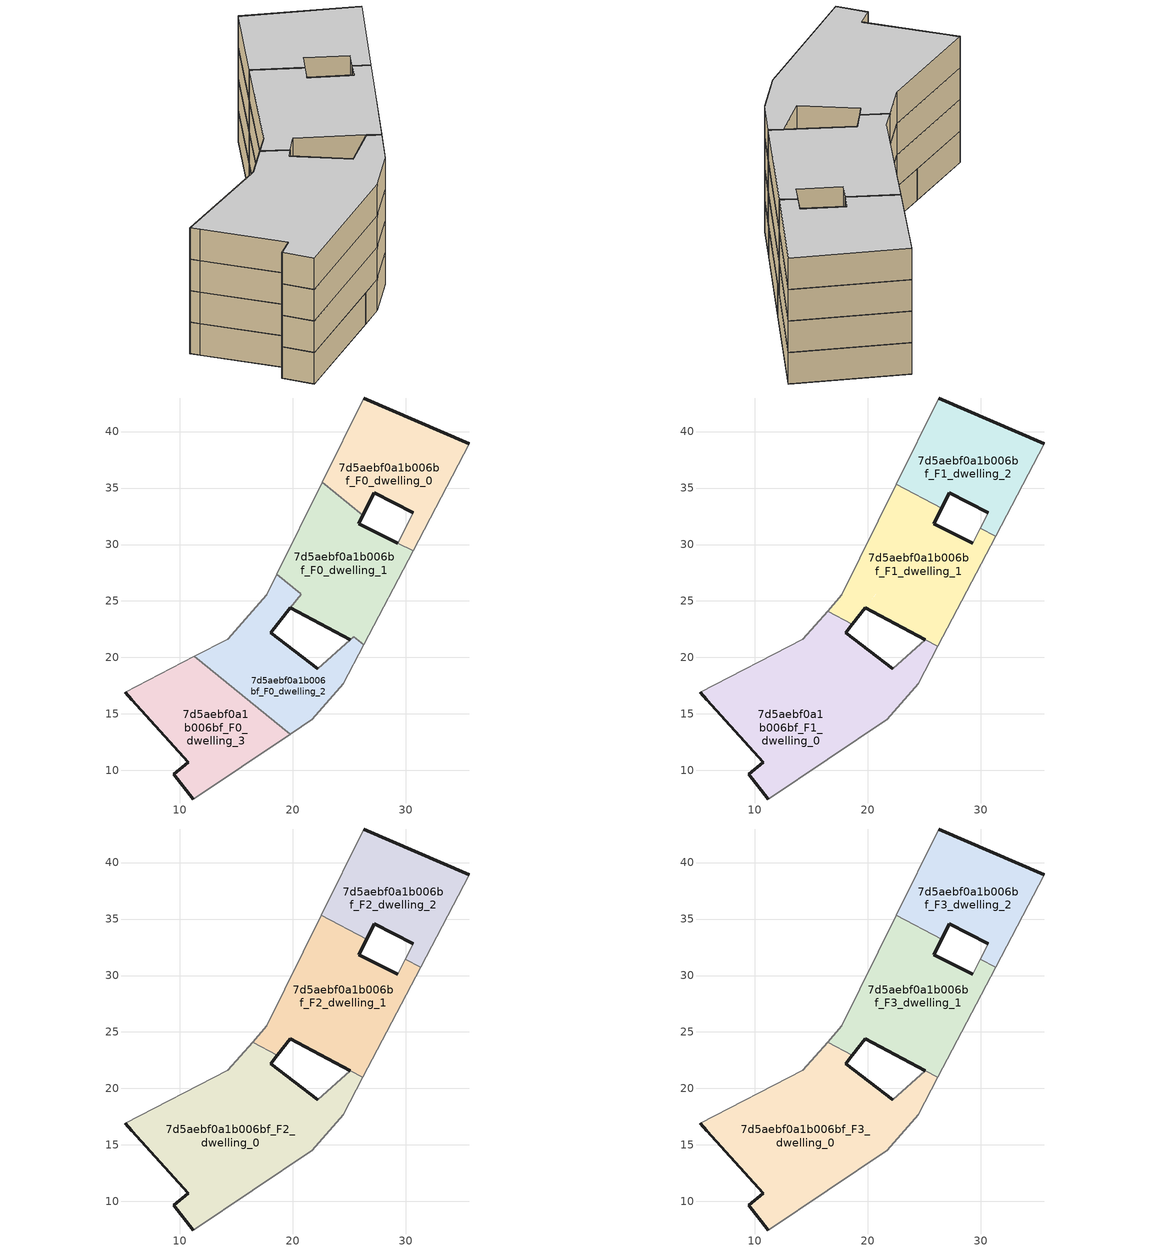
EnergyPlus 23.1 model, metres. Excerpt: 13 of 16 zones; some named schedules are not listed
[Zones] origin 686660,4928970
7d5aebf0a1b006bf_F0_dwelling_0
 floor ground (EU_floor_Construction): 30.65,29.44 35.63,38.92 26.27,42.97 22.6,35.51 26.21,32.58 27.23,34.57 30.67,32.82 29.31,30.11 z0
 wall outside (EU_wall_Construction): 26.27,42.97 35.63,38.92 / 30.67,32.82 27.23,34.57 26.21,32.58 z0:3
 wall adiabatic (EU_wall_Construction): 22.6,35.51 26.27,42.97 / 35.63,38.92 30.65,29.44 / 29.31,30.11 30.67,32.82 z0:3
 wall to 7d5aebf0a1b006bf_F0_dwelling_1 (EU_wall_Construction): 26.21,32.58 22.6,35.51 / 30.65,29.44 29.31,30.1 z0:3
7d5aebf0a1b006bf_F0_dwelling_1
 floor ground (EU_floor_Construction): 26.28,21.12 30.65,29.44 25.83,31.83 26.21,32.58 22.6,35.51 18.6,27.35 20.73,25.62 19.77,24.39 25.11,21.58 25.41,21.83 z0
 wall outside (EU_wall_Construction): 26.21,32.58 25.83,31.83 29.31,30.1 / 25.11,21.58 19.77,24.39 z0:3
 wall adiabatic (EU_wall_Construction): 30.65,29.44 26.28,21.12 25.4,21.83 / 18.6,27.35 22.6,35.51 z0:3
 wall to 7d5aebf0a1b006bf_F0_dwelling_2 (EU_wall_Construction): 25.4,21.83 25.11,21.58 / 19.77,24.39 20.73,25.62 18.6,27.35 z0:3
7d5aebf0a1b006bf_F0_dwelling_2
 floor ground (EU_floor_Construction): 21.73,14.52 24.46,17.67 26.28,21.12 25.4,21.83 25.11,21.57 22.23,19.02 18.04,22.17 20.73,25.62 18.6,27.35 17.7,25.54 14.25,21.62 11.28,20.08 19.77,13.21 z0
 wall outside (EU_wall_Construction): 19.77,24.38 18.04,22.17 22.23,19.02 z0:3; 19.77,24.38,3 19.77,24.39,0 19.77,24.38,0
 wall adiabatic (EU_wall_Construction): 11.28,20.08 14.25,21.62 17.7,25.54 18.6,27.35 / 22.23,19.02 25.11,21.57 / 25.41,21.83 26.28,21.12 24.46,17.67 21.73,14.52 19.77,13.21 z0:3; 25.11,21.58,3 25.11,21.57,0 25.11,21.58,0; 25.41,21.83,3 25.4,21.83,0 25.41,21.83,0
 wall to 7d5aebf0a1b006bf_F0_dwelling_3 (EU_wall_Construction): 19.77,13.21 11.28,20.09 z0:3
7d5aebf0a1b006bf_F0_dwelling_3
 floor ground (EU_floor_Construction): 19.77,13.21 11.28,20.08 5.16,16.94 5.72,16.26 10.73,10.72 9.44,9.65 11.2,7.47 z0
 wall outside (EU_wall_Construction): 11.2,7.47 9.44,9.65 10.73,10.72 5.72,16.26 5.16,16.94 z0:3
 wall adiabatic (EU_wall_Construction): 5.16,16.94 11.28,20.08 / 19.77,13.21 11.2,7.47 z0:3
7d5aebf0a1b006bf_F1_dwelling_0
 floor to 7d5aebf0a1b006bf_F0_dwelling_2 (EU_floor_Construction): 21.73,14.52 24.46,17.67 26.21,21 25.11,21.58 22.23,19.02 18.04,22.17 18.65,22.94 16.44,24.1 14.25,21.62 11.28,20.08 19.77,13.21 z3
 floor to 7d5aebf0a1b006bf_F0_dwelling_3 (EU_floor_Construction): 19.77,13.21 11.28,20.08 5.16,16.94 5.72,16.26 10.73,10.72 9.44,9.65 11.2,7.47 z3
 wall outside (EU_wall_Construction): 11.2,7.47 9.44,9.65 10.73,10.72 5.72,16.26 5.16,16.94 / 18.65,22.94 18.04,22.17 22.23,19.02 z3:6
 wall adiabatic (EU_wall_Construction): 22.23,19.02 25.11,21.58 / 26.21,21 24.46,17.67 21.73,14.52 11.2,7.47 / 5.16,16.94 14.25,21.62 16.44,24.1 z3:6
 wall to 7d5aebf0a1b006bf_F1_dwelling_1 (EU_wall_Construction): 25.11,21.58 26.21,21 / 16.44,24.1 18.65,22.94 z3:6
7d5aebf0a1b006bf_F1_dwelling_1
 floor to 7d5aebf0a1b006bf_F0_dwelling_0 (EU_floor_Construction): 26.21,32.58 26.54,33.22 23.36,34.9 z3; 30.65,29.44 31.32,30.71 29.97,31.42 29.32,30.11 z3
 floor to 7d5aebf0a1b006bf_F0_dwelling_1 (EU_floor_Construction): 26.28,21.12 30.65,29.44 25.83,31.83 26.21,32.58 23.36,34.9 22.52,35.34 18.6,27.35 20.73,25.62 19.77,24.39 25.11,21.58 25.4,21.83 z3
 floor to 7d5aebf0a1b006bf_F0_dwelling_2 (EU_floor_Construction): 18.65,22.94 20.73,25.62 18.6,27.35 17.7,25.54 16.44,24.1 z3; 26.21,21 26.28,21.12 25.4,21.83 25.11,21.58 z3
 wall outside (EU_wall_Construction): 25.11,21.58 19.77,24.39 18.65,22.94 / 26.55,33.22 25.83,31.83 29.31,30.11 z3:6
 wall adiabatic (EU_wall_Construction): 16.44,24.1 17.7,25.54 22.52,35.34 / 29.31,30.11 29.97,31.42 / 31.32,30.71 26.21,21 z3:6
 wall to 7d5aebf0a1b006bf_F1_dwelling_2 (EU_wall_Construction): 29.97,31.42 31.32,30.71 / 22.52,35.34 26.54,33.22 z3:6
7d5aebf0a1b006bf_F1_dwelling_2
 floor to 7d5aebf0a1b006bf_F0_dwelling_1 (EU_floor_Construction): 23.36,34.9 22.6,35.51 22.52,35.34 z3
 floor to 7d5aebf0a1b006bf_F0_dwelling_0 (EU_floor_Construction): 31.32,30.71 35.63,38.91 26.27,42.97 22.6,35.51 23.36,34.9 26.54,33.22 27.23,34.57 30.67,32.82 29.97,31.42 z3
 wall outside (EU_wall_Construction): 30.67,32.82 27.23,34.57 26.55,33.22 / 26.27,42.97 35.63,38.92 z3:6
 wall adiabatic (EU_wall_Construction): 29.97,31.42 30.67,32.82 / 22.52,35.34 26.27,42.97 / 35.63,38.92 31.32,30.71 z3:6
7d5aebf0a1b006bf_F2_dwelling_0
 floor to 7d5aebf0a1b006bf_F1_dwelling_0 (EU_floor_Construction): 21.73,14.52 24.46,17.67 26.21,21 25.11,21.58 22.23,19.02 18.04,22.17 18.65,22.94 16.44,24.1 14.25,21.62 5.16,16.94 5.72,16.26 10.73,10.72 9.44,9.65 11.2,7.47 z6
 wall outside (EU_wall_Construction): 11.2,7.47 9.44,9.65 10.73,10.72 5.72,16.26 5.16,16.94 / 18.65,22.94 18.04,22.17 22.23,19.02 z6:9
 wall adiabatic (EU_wall_Construction): 22.23,19.02 25.11,21.58 / 26.21,21 24.46,17.67 21.73,14.52 11.2,7.47 / 5.16,16.94 14.25,21.62 16.44,24.1 z6:9
 wall to 7d5aebf0a1b006bf_F2_dwelling_1 (EU_wall_Construction): 25.11,21.58 26.21,21 / 16.44,24.1 18.65,22.94 z6:9
7d5aebf0a1b006bf_F2_dwelling_1
 floor to 7d5aebf0a1b006bf_F1_dwelling_1 (EU_floor_Construction): 26.21,21 31.32,30.71 29.97,31.42 29.31,30.11 25.83,31.83 26.54,33.22 22.52,35.34 17.7,25.54 16.44,24.1 18.65,22.94 19.77,24.39 z6
 wall outside (EU_wall_Construction): 25.11,21.58 19.77,24.39 18.65,22.94 / 26.55,33.22 25.83,31.83 29.31,30.11 z6:9
 wall adiabatic (EU_wall_Construction): 16.44,24.1 17.7,25.54 22.52,35.34 / 29.31,30.11 29.97,31.42 / 31.32,30.71 26.21,21 z6:9
 wall to 7d5aebf0a1b006bf_F2_dwelling_2 (EU_wall_Construction): 29.97,31.42 31.32,30.71 / 22.52,35.34 26.54,33.22 z6:9
7d5aebf0a1b006bf_F2_dwelling_2
 floor to 7d5aebf0a1b006bf_F1_dwelling_2 (EU_floor_Construction): 31.32,30.71 35.63,38.92 26.27,42.97 22.52,35.34 26.54,33.22 27.23,34.57 30.67,32.82 29.97,31.42 z6
 wall outside (EU_wall_Construction): 30.67,32.82 27.23,34.57 26.55,33.22 / 26.27,42.97 35.63,38.92 z6:9
 wall adiabatic (EU_wall_Construction): 29.97,31.42 30.67,32.82 / 22.52,35.34 26.27,42.97 / 35.63,38.92 31.32,30.71 z6:9
7d5aebf0a1b006bf_F3_dwelling_0
 floor to 7d5aebf0a1b006bf_F2_dwelling_0 (EU_floor_Construction): 21.73,14.52 24.46,17.67 26.21,21 25.11,21.58 22.23,19.02 18.04,22.17 18.65,22.94 16.44,24.1 14.25,21.62 5.16,16.94 5.72,16.26 10.73,10.72 9.44,9.65 11.2,7.47 z9
 wall outside (EU_wall_Construction): 11.2,7.47 9.44,9.65 10.73,10.72 5.72,16.26 5.16,16.94 / 18.65,22.94 18.04,22.17 22.23,19.02 z9:12
 wall adiabatic (EU_wall_Construction): 22.23,19.02 25.11,21.58 / 26.21,21 24.46,17.67 21.73,14.52 11.2,7.47 / 5.16,16.94 14.25,21.62 16.44,24.1 z9:12
 wall to 7d5aebf0a1b006bf_F3_dwelling_1 (EU_wall_Construction): 25.11,21.58 26.21,21 / 16.44,24.1 18.65,22.94 z9:12
 ceiling to 7d5aebf0a1b006bf_F4_dwelling_0 (EU_floor_Construction): 25.11,21.58 26.21,21 24.46,17.67 21.73,14.52 11.2,7.47 9.44,9.65 10.73,10.72 5.72,16.26 5.16,16.94 14.25,21.62 16.44,24.1 18.65,22.94 18.04,22.17 22.23,19.02 z12
7d5aebf0a1b006bf_F3_dwelling_1
 floor to 7d5aebf0a1b006bf_F2_dwelling_1 (EU_floor_Construction): 26.21,21 31.32,30.71 29.97,31.42 29.31,30.11 25.83,31.83 26.54,33.22 22.52,35.34 17.7,25.54 16.44,24.1 18.65,22.94 19.77,24.39 z9
 wall outside (EU_wall_Construction): 25.11,21.58 19.77,24.39 18.65,22.94 / 26.55,33.22 25.83,31.83 29.31,30.11 z9:12
 wall adiabatic (EU_wall_Construction): 16.44,24.1 17.7,25.54 22.52,35.34 / 29.31,30.11 29.97,31.42 / 31.32,30.71 26.21,21 z9:12
 wall to 7d5aebf0a1b006bf_F3_dwelling_2 (EU_wall_Construction): 29.97,31.42 31.32,30.71 / 22.52,35.34 26.54,33.22 z9:12
 ceiling to 7d5aebf0a1b006bf_F4_dwelling_1 (EU_floor_Construction): 29.97,31.42 31.32,30.71 26.21,21 19.77,24.39 18.65,22.94 16.44,24.1 17.7,25.54 22.52,35.34 26.54,33.22 25.83,31.83 29.31,30.11 z12
7d5aebf0a1b006bf_F3_dwelling_2
 floor to 7d5aebf0a1b006bf_F2_dwelling_2 (EU_floor_Construction): 31.32,30.71 35.63,38.92 26.27,42.97 22.52,35.34 26.54,33.22 27.23,34.57 30.67,32.82 29.97,31.42 z9
 wall outside (EU_wall_Construction): 30.67,32.82 27.23,34.57 26.55,33.22 / 26.27,42.97 35.63,38.92 z9:12
 wall adiabatic (EU_wall_Construction): 29.97,31.42 30.67,32.82 / 22.52,35.34 26.27,42.97 / 35.63,38.92 31.32,30.71 z9:12
 ceiling to 7d5aebf0a1b006bf_F4_dwelling_2 (EU_floor_Construction): 35.63,38.92 31.32,30.71 29.97,31.42 30.67,32.82 27.23,34.57 26.54,33.22 22.52,35.34 26.27,42.97 z12
[Building]
EU S2 Campaign: North Axis=0; Terrain=City; Solar Distribution=FullExterior
[Site:Location]
Bologna: Latitude=44.5; Longitude=11.25; Time Zone=1; Elevation=37
[SizingPeriod:WeatherFileDays]
AnnualSizingPeriod: Begin Month=1; Begin Day of Month=1; End Month=12; End Day of Month=31; Day of Week for Start Day=Monday; Use Weather File Daylight Saving Period=No; Use Weather File Rain and Snow Indicators=No
[MATERIAL]
EU_InternalMass_Material: Roughness=MediumRough; Thickness=0.1; Conductivity=1; Density=1800; Specific Heat=900; Thermal Absorptance=0.9; Solar Absorptance=0.7; Visible Absorptance=0.7
[MATERIAL:NOMASS] Roughness=MediumRough; Thermal Absorptance=0.9; Solar Absorptance=0.7; Visible Absorptance=0.7
Name | Thermal Resistance
EU_wall_NoMass | 0.905828
EU_floor_NoMass | 0.67114
[CONSTRUCTION]
EU_wall_Construction: EU_wall_NoMass
EU_floor_Construction: EU_floor_NoMass
EU_InternalMass_Construction: EU_InternalMass_Material
[ZONE] Type=1; Multiplier=1; Ceiling Height=autocalculate; Floor Area=autocalculate; Part of Total Floor Area=Yes
Name | Volume
7d5aebf0a1b006bf_F0_dwelling_0 | 260.663
7d5aebf0a1b006bf_F1_dwelling_0 | 477.861
7d5aebf0a1b006bf_F2_dwelling_0; 7d5aebf0a1b006bf_F3_dwelling_0 | 477.875
7d5aebf0a1b006bf_F0_dwelling_1 | 279.803
7d5aebf0a1b006bf_F1_dwelling_1 | 317.88
7d5aebf0a1b006bf_F2_dwelling_1; 7d5aebf0a1b006bf_F3_dwelling_1 | 317.951
7d5aebf0a1b006bf_F0_dwelling_2 | 244.183
7d5aebf0a1b006bf_F1_dwelling_2 | 250.464
7d5aebf0a1b006bf_F2_dwelling_2; 7d5aebf0a1b006bf_F3_dwelling_2 | 250.471
7d5aebf0a1b006bf_F0_dwelling_3 | 261.555
[INTERNALMASS] Construction=EU_InternalMass_Construction
Name | Zone or ZoneList | Surface Area
7d5aebf0a1b006bf_F0_dwelling_0_EU_InternalMass | 7d5aebf0a1b006bf_F0_dwelling_0 | 86.8879
7d5aebf0a1b006bf_F0_dwelling_1_EU_InternalMass | 7d5aebf0a1b006bf_F0_dwelling_1 | 93.2727
7d5aebf0a1b006bf_F0_dwelling_2_EU_InternalMass | 7d5aebf0a1b006bf_F0_dwelling_2 | 81.4043
7d5aebf0a1b006bf_F0_dwelling_3_EU_InternalMass | 7d5aebf0a1b006bf_F0_dwelling_3 | 87.1851
7d5aebf0a1b006bf_F1_dwelling_0_EU_InternalMass | 7d5aebf0a1b006bf_F1_dwelling_0 | 159.292
7d5aebf0a1b006bf_F1_dwelling_1_EU_InternalMass | 7d5aebf0a1b006bf_F1_dwelling_1 | 105.983
7d5aebf0a1b006bf_F1_dwelling_2_EU_InternalMass | 7d5aebf0a1b006bf_F1_dwelling_2 | 83.4903
7d5aebf0a1b006bf_F2_dwelling_0_EU_InternalMass | 7d5aebf0a1b006bf_F2_dwelling_0 | 159.292
7d5aebf0a1b006bf_F2_dwelling_1_EU_InternalMass | 7d5aebf0a1b006bf_F2_dwelling_1 | 105.983
7d5aebf0a1b006bf_F2_dwelling_2_EU_InternalMass | 7d5aebf0a1b006bf_F2_dwelling_2 | 83.4903
7d5aebf0a1b006bf_F3_dwelling_0_EU_InternalMass | 7d5aebf0a1b006bf_F3_dwelling_0 | 159.292
7d5aebf0a1b006bf_F3_dwelling_1_EU_InternalMass | 7d5aebf0a1b006bf_F3_dwelling_1 | 105.983
7d5aebf0a1b006bf_F3_dwelling_2_EU_InternalMass | 7d5aebf0a1b006bf_F3_dwelling_2 | 83.4903
[OTHEREQUIPMENT] Fuel Type=Electricity; Design Level Calculation Method=Watts/Area; Power per Zone Floor Area=1; Fraction Latent=0; Fraction Radiant=0; Fraction Lost=0; Carbon Dioxide Generation Rate=0; EndUse Subcategory=EU_Step8_InternalGains
Name | Zone or ZoneList or Space or SpaceList | Schedule
EU_Step8_InternalGain_7d5aebf0a1b006bf_F0_dwelling_0_f000 | 7d5aebf0a1b006bf_F0_dwelling_0 | EU_Step8_GainSchedule_7d5aebf0a1b006bf_F0_dwelling_0_f000
EU_Step8_InternalGain_7d5aebf0a1b006bf_F0_dwelling_1_f000 | 7d5aebf0a1b006bf_F0_dwelling_1 | EU_Step8_GainSchedule_7d5aebf0a1b006bf_F0_dwelling_1_f000
EU_Step8_InternalGain_7d5aebf0a1b006bf_F0_dwelling_2_f000 | 7d5aebf0a1b006bf_F0_dwelling_2 | EU_Step8_GainSchedule_7d5aebf0a1b006bf_F0_dwelling_2_f000
EU_Step8_InternalGain_7d5aebf0a1b006bf_F0_dwelling_3_f000 | 7d5aebf0a1b006bf_F0_dwelling_3 | EU_Step8_GainSchedule_7d5aebf0a1b006bf_F0_dwelling_3_f000
EU_Step8_InternalGain_7d5aebf0a1b006bf_F1_dwelling_0_f000 | 7d5aebf0a1b006bf_F1_dwelling_0 | EU_Step8_GainSchedule_7d5aebf0a1b006bf_F1_dwelling_0_f000
EU_Step8_InternalGain_7d5aebf0a1b006bf_F1_dwelling_1_f000 | 7d5aebf0a1b006bf_F1_dwelling_1 | EU_Step8_GainSchedule_7d5aebf0a1b006bf_F1_dwelling_1_f000
EU_Step8_InternalGain_7d5aebf0a1b006bf_F1_dwelling_2_f000 | 7d5aebf0a1b006bf_F1_dwelling_2 | EU_Step8_GainSchedule_7d5aebf0a1b006bf_F1_dwelling_2_f000
EU_Step8_InternalGain_7d5aebf0a1b006bf_F2_dwelling_0_f000 | 7d5aebf0a1b006bf_F2_dwelling_0 | EU_Step8_GainSchedule_7d5aebf0a1b006bf_F2_dwelling_0_f000
EU_Step8_InternalGain_7d5aebf0a1b006bf_F2_dwelling_1_f000 | 7d5aebf0a1b006bf_F2_dwelling_1 | EU_Step8_GainSchedule_7d5aebf0a1b006bf_F2_dwelling_1_f000
EU_Step8_InternalGain_7d5aebf0a1b006bf_F2_dwelling_2_f000 | 7d5aebf0a1b006bf_F2_dwelling_2 | EU_Step8_GainSchedule_7d5aebf0a1b006bf_F2_dwelling_2_f000
EU_Step8_InternalGain_7d5aebf0a1b006bf_F3_dwelling_0_f000 | 7d5aebf0a1b006bf_F3_dwelling_0 | EU_Step8_GainSchedule_7d5aebf0a1b006bf_F3_dwelling_0_f000
EU_Step8_InternalGain_7d5aebf0a1b006bf_F3_dwelling_1_f000 | 7d5aebf0a1b006bf_F3_dwelling_1 | EU_Step8_GainSchedule_7d5aebf0a1b006bf_F3_dwelling_1_f000
EU_Step8_InternalGain_7d5aebf0a1b006bf_F3_dwelling_2_f000 | 7d5aebf0a1b006bf_F3_dwelling_2 | EU_Step8_GainSchedule_7d5aebf0a1b006bf_F3_dwelling_2_f000
[ZONEVENTILATION:DESIGNFLOWRATE] Schedule=EU_AlwaysOn; Design Flow Rate Calculation Method=AirChanges/Hour; Air Changes per Hour=0.73129; Ventilation Type=Natural; Fan Pressure Rise=0; Fan Total Efficiency=1; Constant Term Coefficient=1; Temperature Term Coefficient=0; Velocity Term Coefficient=0; Velocity Squared Term Coefficient=0; Minimum Indoor Temperature=-100; Maximum Indoor Temperature=100; Delta Temperature=-100; Minimum Outdoor Temperature=-100; Maximum Outdoor Temperature=100; Maximum Wind Speed=40
Name | Zone or ZoneList or Space or SpaceList
EU_ConstantAir_7d5aebf0a1b006bf_F0_dwelling_0 | 7d5aebf0a1b006bf_F0_dwelling_0
EU_ConstantAir_7d5aebf0a1b006bf_F0_dwelling_1 | 7d5aebf0a1b006bf_F0_dwelling_1
EU_ConstantAir_7d5aebf0a1b006bf_F0_dwelling_2 | 7d5aebf0a1b006bf_F0_dwelling_2
EU_ConstantAir_7d5aebf0a1b006bf_F0_dwelling_3 | 7d5aebf0a1b006bf_F0_dwelling_3
EU_ConstantAir_7d5aebf0a1b006bf_F1_dwelling_0 | 7d5aebf0a1b006bf_F1_dwelling_0
EU_ConstantAir_7d5aebf0a1b006bf_F1_dwelling_1 | 7d5aebf0a1b006bf_F1_dwelling_1
EU_ConstantAir_7d5aebf0a1b006bf_F1_dwelling_2 | 7d5aebf0a1b006bf_F1_dwelling_2
EU_ConstantAir_7d5aebf0a1b006bf_F2_dwelling_0 | 7d5aebf0a1b006bf_F2_dwelling_0
EU_ConstantAir_7d5aebf0a1b006bf_F2_dwelling_1 | 7d5aebf0a1b006bf_F2_dwelling_1
EU_ConstantAir_7d5aebf0a1b006bf_F2_dwelling_2 | 7d5aebf0a1b006bf_F2_dwelling_2
EU_ConstantAir_7d5aebf0a1b006bf_F3_dwelling_0 | 7d5aebf0a1b006bf_F3_dwelling_0
EU_ConstantAir_7d5aebf0a1b006bf_F3_dwelling_1 | 7d5aebf0a1b006bf_F3_dwelling_1
EU_ConstantAir_7d5aebf0a1b006bf_F3_dwelling_2 | 7d5aebf0a1b006bf_F3_dwelling_2
[HVACTEMPLATE:THERMOSTAT] Constant Heating Setpoint=20; Constant Cooling Setpoint=50
EU_HeatOnly_7d5aebf0a1b006bf_F0_dwelling_0; EU_HeatOnly_7d5aebf0a1b006bf_F0_dwelling_1; EU_HeatOnly_7d5aebf0a1b006bf_F0_dwelling_2; EU_HeatOnly_7d5aebf0a1b006bf_F0_dwelling_3; EU_HeatOnly_7d5aebf0a1b006bf_F1_dwelling_0; EU_HeatOnly_7d5aebf0a1b006bf_F1_dwelling_1; EU_HeatOnly_7d5aebf0a1b006bf_F1_dwelling_2; EU_HeatOnly_7d5aebf0a1b006bf_F2_dwelling_0; EU_HeatOnly_7d5aebf0a1b006bf_F2_dwelling_1; EU_HeatOnly_7d5aebf0a1b006bf_F2_dwelling_2; EU_HeatOnly_7d5aebf0a1b006bf_F3_dwelling_0; EU_HeatOnly_7d5aebf0a1b006bf_F3_dwelling_1; EU_HeatOnly_7d5aebf0a1b006bf_F3_dwelling_2; EU_HeatOnly_7d5aebf0a1b006bf_F4_dwelling_0; EU_HeatOnly_7d5aebf0a1b006bf_F4_dwelling_1; EU_HeatOnly_7d5aebf0a1b006bf_F4_dwelling_2
[HVACTEMPLATE:ZONE:IDEALLOADSAIRSYSTEM] System Availability Schedule=EU_AlwaysOn; Maximum Heating Supply Air Temperature=50; Minimum Cooling Supply Air Temperature=13; Maximum Heating Supply Air Humidity Ratio=0.0156; Minimum Cooling Supply Air Humidity Ratio=0.0077; Heating Limit=NoLimit; Cooling Limit=NoLimit; Heating Availability Schedule=EU_AlwaysOn; Cooling Availability Schedule=EU_CoolingOff; Dehumidification Control Type=ConstantSensibleHeatRatio; Cooling Sensible Heat Ratio=0.7; Dehumidification Setpoint=60; Humidification Control Type=None; Humidification Setpoint=30; Outdoor Air Method=None; Outdoor Air Flow Rate per Person=0.00944; Outdoor Air Flow Rate per Zone Floor Area=0; Outdoor Air Flow Rate per Zone=0; Demand Controlled Ventilation Type=None; Outdoor Air Economizer Type=NoEconomizer; Heat Recovery Type=None; Sensible Heat Recovery Effectiveness=0.7; Latent Heat Recovery Effectiveness=0.65
Name | Template Thermostat
7d5aebf0a1b006bf_F0_dwelling_0 | EU_HeatOnly_7d5aebf0a1b006bf_F0_dwelling_0
7d5aebf0a1b006bf_F0_dwelling_1 | EU_HeatOnly_7d5aebf0a1b006bf_F0_dwelling_1
7d5aebf0a1b006bf_F0_dwelling_2 | EU_HeatOnly_7d5aebf0a1b006bf_F0_dwelling_2
7d5aebf0a1b006bf_F0_dwelling_3 | EU_HeatOnly_7d5aebf0a1b006bf_F0_dwelling_3
7d5aebf0a1b006bf_F1_dwelling_0 | EU_HeatOnly_7d5aebf0a1b006bf_F1_dwelling_0
7d5aebf0a1b006bf_F1_dwelling_1 | EU_HeatOnly_7d5aebf0a1b006bf_F1_dwelling_1
7d5aebf0a1b006bf_F1_dwelling_2 | EU_HeatOnly_7d5aebf0a1b006bf_F1_dwelling_2
7d5aebf0a1b006bf_F2_dwelling_0 | EU_HeatOnly_7d5aebf0a1b006bf_F2_dwelling_0
7d5aebf0a1b006bf_F2_dwelling_1 | EU_HeatOnly_7d5aebf0a1b006bf_F2_dwelling_1
